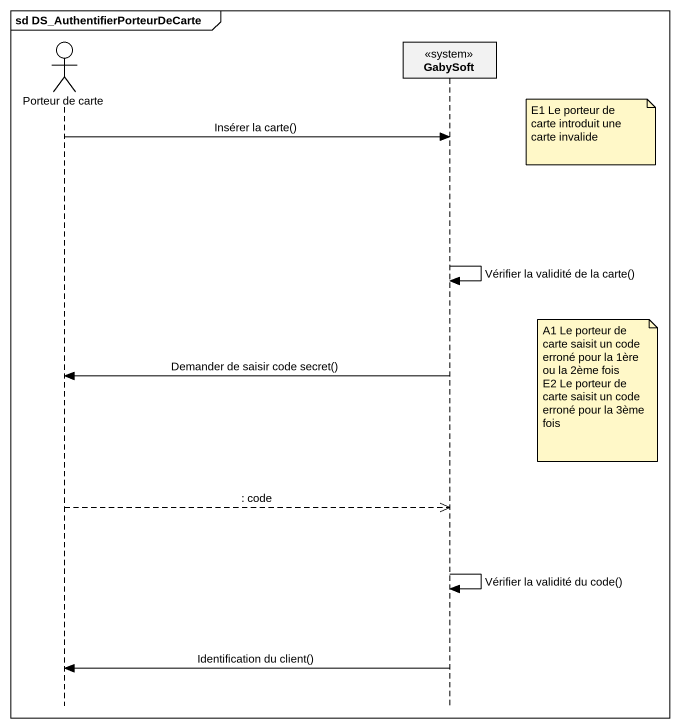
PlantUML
@startuml
mainframe sd DS_AuthentifierPorteurDeCarte
hide footbox
actor "Porteur de carte" as Porteur_de_carte
participant GabySoft <<system>>

note right of GabySoft : E1 Le porteur de carte introduit une carte invalide
Porteur_de_carte -> GabySoft : Insérer la carte()
GabySoft -> GabySoft : Vérifier la validité de la carte()
GabySoft -> Porteur_de_carte : Demander de saisir code secret()
note right of GabySoft
  A1 Le porteur de carte saisit un code erroné pour la 1ère ou la 2ème fois
  E2 Le porteur de carte saisit un code erroné pour la 3ème fois
end note
Porteur_de_carte -->> GabySoft : : code
GabySoft -> GabySoft : Vérifier la validité du code()
GabySoft -> Porteur_de_carte : Identification du client()
@enduml
